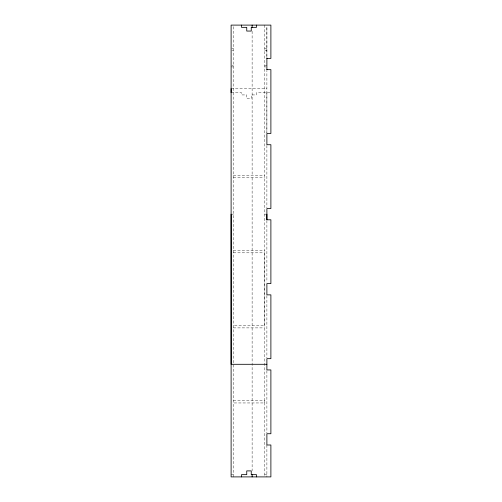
<?xml version="1.0" encoding="UTF-8"?>
<svg xmlns="http://www.w3.org/2000/svg" width="502" height="502" viewBox="0 0 502 502"><rect width="100%" height="100%" fill="white"/><g stroke="black" fill="none" stroke-linecap="round" stroke-linejoin="round"><path stroke-width="0.38" stroke-dasharray="2.51 1.88" d="M233.361 26.662L233.361 476.9M264.636 25.1L264.636 476.9M266.888 92.669L266.888 132.691L266.888 70.7M266.888 56.845L266.888 26.65L266.888 57.021M231.855 48.499L233.361 48.499M264.636 48.499L266.888 48.499M231.855 50.169L233.361 50.169M264.636 50.169L266.888 50.169M231.855 65.241L233.361 65.241M264.636 65.241L266.888 65.241M231.108 66.917L233.361 66.917M264.636 66.917L266.142 66.917M231.108 88.634L266.888 88.634M231.108 92.669L241.493 92.669L241.493 94.922L246.746 94.922L246.746 98.674L251.251 98.674L251.251 94.922L256.503 94.922L256.503 92.669L270.892 92.669M233.361 175.499L264.636 175.499M233.361 177.752L264.636 177.752M231.855 214.159L233.361 214.159M264.636 214.159L266.142 214.159M233.361 250.567L264.636 250.567M233.361 252.82L264.636 252.82L264.636 325.635L233.361 325.635M233.361 327.888L264.636 327.888M233.361 400.703L264.636 400.703L264.636 402.955L233.361 402.955M231.108 474.647L233.361 474.647M264.636 474.647L266.888 474.647M266.888 145.498L266.888 207.753M266.888 220.566L266.888 282.042M266.888 295.64L266.888 357.888M266.888 370.708L266.888 432.956M266.888 444.998L266.888 476.9M252.123 31.268L252.123 175.499M252.123 177.752L252.123 250.567M252.123 252.82L252.123 325.635M252.123 327.888L252.123 400.703M252.123 402.955L252.123 470.75"/><path stroke-width="0.75" d="M231.108 214.159L231.108 364.295L266.888 364.295M231.108 92.669L231.108 88.634M266.888 58.395L270.892 58.395L270.892 25.1L231.108 25.1L231.108 476.9L270.892 476.9L270.892 444.998L266.888 444.998L266.888 433.734L270.892 433.734L270.892 369.93L266.888 369.93L266.888 358.666L270.892 358.666L270.892 294.862L266.888 294.862L266.888 283.599L270.892 283.599L270.892 219.788L266.888 219.788L266.888 214.159M266.888 69.652L270.892 69.652L270.892 133.463L266.888 133.463L266.888 144.72L270.892 144.72L270.892 208.531L266.888 208.531L266.888 219.788M266.888 57.78L266.888 69.922M256.503 25.1L256.503 27.353L251.251 27.353L251.251 31.055L246.746 31.055L246.746 27.353L241.493 27.353L241.493 25.1M256.503 476.9L256.503 474.647L251.251 474.647L251.251 470.895L246.746 470.895L246.746 474.647L241.493 474.647L241.493 476.9M252.123 25.1L252.123 27.353M252.123 474.647L252.123 476.9"/></g></svg>
